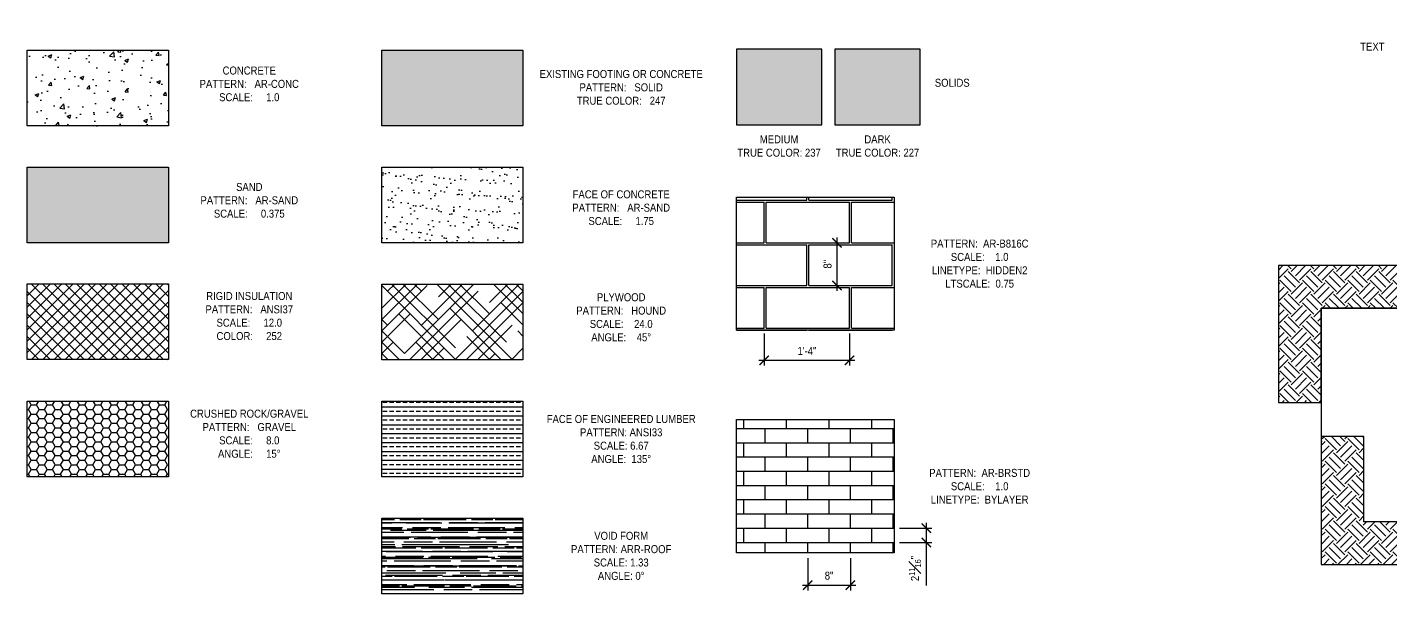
# Model space of a CAD drawing. Header units: inches. Extents: x -16404 to 14624, y -1591 to 16152.
# Drawn here: x 8741.1 to 8996.6, y -400.3 to -294.2 of the extents above; entities that cross this region are included whole.
import ezdxf
from ezdxf import colors
from ezdxf.entities.mleader import LeaderData, LeaderLine
from ezdxf.math import Vec2, Vec3

# ---------------------------------------------------------------- set-up
doc = ezdxf.new("R2010")
doc.units = ezdxf.units.IN
doc.header["$LTSCALE"] = 24
doc.header["$MEASUREMENT"] = 0
doc.linetypes.add('HIDDEN2', pattern=[0.1875, 0.125, -0.0625])
doc.layers.get('0').update_dxf_attribs({"linetype": 'CONTINUOUS'})
doc.layers.get('DefPoints').update_dxf_attribs({"color": 251, "linetype": 'CONTINUOUS'})
for name, color, linetype in [('S-ANNO-DIMS', 2, 'CONTINUOUS'), ('S-ANNO-NOTE', 4, 'CONTINUOUS'), ('S-ANNO-NOTE-EXIST', 251, 'CONTINUOUS'), ('S-FNDN-WALL', 4, 'CONTINUOUS')]:
    doc.layers.add(name, color=color, linetype=linetype)
doc.layers.add('S-ANNO-NONPLOT', color=253, linetype='CONTINUOUS', plot=False)
for name, color, linetype, true_color, transparency in [('S-HATCH-SOIL', 7, 'CONTINUOUS', 0x8f8f8f, 0.8), ('S-POCHE-227', 7, 'CONTINUOUS', 0xe3e3e3, 0.8), ('S-POCHE-237', 7, 'CONTINUOUS', 0xededed, 0.8), ('S-POCHE-247', 7, 'CONTINUOUS', 0xf7f7f7, 0.8)]:
    doc.layers.add(name, color=color, linetype=linetype, true_color=true_color, transparency=transparency)
doc.layers.add('S-HATCH1', color=1, linetype='CONTINUOUS', transparency=0.5)
doc.layers.add('S-HATCH2', color=2, linetype='CONTINUOUS', transparency=0.5)
doc.styles.add('Arial', font='arial.ttf', dxfattribs={"width": 0.85})
doc.dimstyles.new('DIM-16_Se', dxfattribs={"dimscale": 16, "dimtxt": 0.09375, "dimasz": 0.109375, "dimexe": 0.0625, "dimexo": 0.0625, "dimgap": 0.0625, "dimtad": 1, "dimdec": 4, "dimzin": 11, "dimdsep": 46, "dimlunit": 4, "dimtxsty": 'Arial', "dimblk": 'ARCHTICK', "dimcen": 0.125, "dimdle": 0.0625, "dimclrd": 256, "dimclre": 256, "dimclrt": 4, "dimadec": 0, "dimazin": 0, "dimtfac": 0.75, "dimtdec": 4, "dimtmove": 0, "dimatfit": 3, "dimfxl": 1, "dimfrac": 1, "dimtolj": 1, "dimtzin": 0, "dimarcsym": 0})
pattern_1 = [(45, (3854.4003, -2386.5083), (3e-16, 4.2426407), [3, -3]), (45, (3853.6048, -2385.7128), (3e-16, 4.2426407), [3, -3]), (45, (3852.8093, -2384.9173), (3e-16, 4.2426407), [3, -3]), (135, (3852.8093, -2384.387), (-4.2426407, 9e-16), [3, -3]), (135, (3853.6048, -2383.5914), (-4.2426407, 9e-16), [3, -3]), (135, (3854.4003, -2382.796), (-4.2426407, 9e-16), [3, -3])]

# ---------------------------------------------------------------- blocks, each defined once
blk = doc.blocks.new('ARROW-LOOP')
at = {"color": 0}
blk.add_lwpolyline([(-1.806, 0), (0.542, 0, 1.317177), (-0.464, -0.281)], format="xyb", dxfattribs=at)
blk = doc.blocks.new('_ARCHTICK')
at = {"color": 0, "linetype": 'ByBlock', "const_width": 0.15}
blk.add_lwpolyline([(-0.5, -0.5), (0.5, 0.5)], dxfattribs=at)
blk = doc.blocks.new('*D729')
at = {"layer": 'DefPoints', "color": 0, "transparency": 16777216}
for p in [(8887.33, -392.65), (8895.33, -392.65), (8895.33, -398.7)]:
    blk.add_point(p, dxfattribs=at)
at = {"layer": 'S-ANNO-DIMS', "lineweight": -2, "transparency": 16777216}
for p, q in [((8887.33, -393.65), (8887.33, -399.7)), ((8895.33, -393.65), (8895.33, -399.7)), ((8886.33, -398.7), (8896.33, -398.7))]:
    blk.add_line(p, q, dxfattribs=at)
at = {"layer": 'S-ANNO-DIMS', "lineweight": -2, "transparency": 16777216, "xscale": 1.75, "yscale": 1.75, "zscale": 1.75, "rotation": 180}
blk.add_blockref('_ARCHTICK', (8887.33, -398.7), dxfattribs=at)
at = {"layer": 'S-ANNO-DIMS', "lineweight": -2, "transparency": 16777216, "xscale": 1.75, "yscale": 1.75, "zscale": 1.75}
blk.add_blockref('_ARCHTICK', (8895.33, -398.7), dxfattribs=at)
at = {"layer": 'S-ANNO-DIMS', "color": 4, "transparency": 16777216, "insert": (8891.33, -396.93), "char_height": 1.5, "attachment_point": 5, "style": 'Arial'}
blk.add_mtext('\\A1;8"', dxfattribs=at)
blk = doc.blocks.new('*D730')
at = {"layer": 'DefPoints', "color": 0, "transparency": 16777216}
for p in [(8903.56, -388.01), (8903.56, -390.68), (8909.56, -390.68)]:
    blk.add_point(p, dxfattribs=at)
at = {"layer": 'S-ANNO-DIMS', "lineweight": -2, "transparency": 16777216}
for p, q in [((8904.56, -388.01), (8910.56, -388.01)), ((8909.56, -387.01), (8909.56, -390.68)), ((8904.56, -390.68), (8910.56, -390.68)), ((8909.56, -390.68), (8909.56, -398.73))]:
    blk.add_line(p, q, dxfattribs=at)
at = {"layer": 'S-ANNO-DIMS', "lineweight": -2, "transparency": 16777216, "xscale": 1.75, "yscale": 1.75, "zscale": 1.75}
for p, rotation in [((8909.56, -388.01), 90), ((8909.56, -390.68), 270)]:
    blk.add_blockref('_ARCHTICK', p, dxfattribs=dict(at, rotation=rotation))
at = {"layer": 'S-ANNO-DIMS', "color": 4, "transparency": 16777216, "insert": (8907.42, -395.58), "char_height": 1.5, "attachment_point": 5, "rotation": 90, "style": 'Arial'}
blk.add_mtext('\\A1;2{\\H0.75x;\\S11#16;}"', dxfattribs=at)
blk = doc.blocks.new('*D731')
at = {"layer": 'DefPoints', "color": 0, "transparency": 16777216}
for p in [(8879.18, -350.58), (8895.18, -350.58), (8895.18, -356.58)]:
    blk.add_point(p, dxfattribs=at)
at = {"layer": 'S-ANNO-DIMS', "lineweight": -2, "transparency": 16777216}
for p, q in [((8879.18, -351.58), (8879.18, -357.58)), ((8895.18, -351.58), (8895.18, -357.58)), ((8878.18, -356.58), (8896.18, -356.58))]:
    blk.add_line(p, q, dxfattribs=at)
at = {"layer": 'S-ANNO-DIMS', "lineweight": -2, "transparency": 16777216, "xscale": 1.75, "yscale": 1.75, "zscale": 1.75, "rotation": 180}
blk.add_blockref('_ARCHTICK', (8879.18, -356.58), dxfattribs=at)
at = {"layer": 'S-ANNO-DIMS', "lineweight": -2, "transparency": 16777216, "xscale": 1.75, "yscale": 1.75, "zscale": 1.75}
blk.add_blockref('_ARCHTICK', (8895.18, -356.58), dxfattribs=at)
at = {"layer": 'S-ANNO-DIMS', "color": 4, "transparency": 16777216, "insert": (8887.18, -354.83), "char_height": 1.5, "attachment_point": 5, "style": 'Arial'}
blk.add_mtext('\\A1;1\'-4"', dxfattribs=at)
blk = doc.blocks.new('*D732')
at = {"layer": 'DefPoints', "color": 0, "transparency": 16777216}
for p in [(8892.82, -334.58), (8892.82, -334.58), (8892.82, -342.58)]:
    blk.add_point(p, dxfattribs=at)
at = {"layer": 'S-ANNO-DIMS', "lineweight": -2, "transparency": 16777216}
blk.add_line((8892.82, -343.58), (8892.82, -333.58), dxfattribs=at)
at = {"layer": 'S-ANNO-DIMS', "lineweight": -2, "transparency": 16777216, "xscale": 1.75, "yscale": 1.75, "zscale": 1.75}
for p, rotation in [((8892.82, -334.58), 90), ((8892.82, -342.58), 270)]:
    blk.add_blockref('_ARCHTICK', p, dxfattribs=dict(at, rotation=rotation))
at = {"layer": 'S-ANNO-DIMS', "color": 4, "transparency": 16777216, "insert": (8891.05, -338.58), "char_height": 1.5, "attachment_point": 5, "rotation": 90, "style": 'Arial'}
blk.add_mtext('\\A1;8"', dxfattribs=at)

msp = doc.modelspace()

# ---------------------------------------------------------------- hatches: boundary and pattern name
at = {"layer": 'S-HATCH-SOIL'}
h = msp.add_hatch(dxfattribs=at)
h.set_pattern_fill('EARTH', color=256, scale=12, angle=45, style=0)
h.set_pattern_definition(pattern_1)
h.paths.add_polyline_path([(8983.55525, -346.83929), (8999.55525, -346.83929), (8999.55525, -338.83929), (8975.55525, -338.83929), (8975.55525, -364.45973), (8983.55525, -364.45973)])
h = msp.add_hatch(dxfattribs=at)
h.set_pattern_fill('HONEY', color=256, scale=8, style=0)
h.set_pattern_definition([(0, (3929.8187, -2386.2093), (1.5, 0.8660254), [1, -2]), (120, (3929.8187, -2386.2093), (-1.5, 0.8660254), [1, -2]), (60, (3929.8187, -2386.2093), (3e-16, 1.73205081), [-2, 1])])
h.paths.add_polyline_path([(8741.06081, -364.20997), (8767.51268, -364.20997), (8767.51268, -378.38549), (8741.06081, -378.38549)])
h = msp.add_hatch(dxfattribs=at)
h.set_pattern_fill('EARTH', color=256, scale=12, angle=45, style=0)
h.set_pattern_definition(pattern_1)
h.paths.add_polyline_path([(8991.55525, -386.83929), (8991.55525, -370.83929), (8983.55525, -370.83929), (8983.55525, -394.83929), (9009.17569, -394.83929), (9009.17569, -386.83929)])
at = {"layer": 'S-HATCH1', "linetype": 'HIDDEN2', "ltscale": 0.75}
h = msp.add_hatch(dxfattribs=at)
h.set_pattern_fill('AR-B816C', color=256, style=0)
h.set_pattern_definition([(0, (8903.555, -350.9554), (8, 8), [15.625, -0.375]), (0, (8895.555, -350.5804), (8, 8), [15.625, -0.375]), (90, (8903.555, -350.9554), (-8, 8), [-8.375, 7.625]), (90, (8903.18, -350.9554), (-8, 8), [-8.375, 7.625])])
h.paths.add_polyline_path([(8873.96455, -325.9956), (8903.55525, -325.9956), (8903.55525, -350.95541), (8873.96455, -350.95541)])
at = {"layer": 'S-HATCH1'}
h = msp.add_hatch(dxfattribs=at)
h.set_pattern_fill('ANSI37', color=252, scale=12, style=0)
h.set_pattern_definition([(45, (3945.168, -2342.3559), (-1.06066017, 1.06066017), []), (135, (3945.168, -2342.3559), (-1.06066017, -1.06066017), [])])
h.paths.add_polyline_path([(8741.06081, -342.2688), (8767.51268, -342.2688), (8767.51268, -356.44431), (8741.06081, -356.44431)])
h = msp.add_hatch(dxfattribs=at)
h.set_pattern_fill('HOUND', color=252, scale=24, angle=45, style=0)
h.set_pattern_definition([(45, (4509.7174, -1772.3633), (3.1819805, 5.30330086), [24, -12]), (135, (4509.7174, -1772.3633), (3.1819805, -5.30330086), [24, -12])])
h.paths.add_polyline_path([(8807.51268, -342.29773), (8833.96455, -342.29773), (8833.96455, -356.47325), (8807.51268, -356.47325)])
h = msp.add_hatch(dxfattribs=at)
h.set_pattern_fill('ANSI33', color=252, scale=6.666667, angle=135, style=0)
h.set_pattern_definition([(180, (4046.8498, -2451.975), (-3e-16, -1.66666667), []), (180, (4046.0165, -2451.1416), (-3e-16, -1.66666667), [0.83333333, -0.41666667])])
h.paths.add_polyline_path([(8807.51268, -364.2389), (8833.96455, -364.2389), (8833.96455, -378.41442), (8807.51268, -378.41442)])
at = {"layer": 'S-HATCH1', "ltscale": 0.75}
h = msp.add_hatch(dxfattribs=at)
h.set_pattern_fill('AR-BRSTD', color=256, style=0)
h.set_pattern_definition([(0, (8147.326, -310.671), (0, 2.667), []), (90, (8147.326, -310.671), (-4, 2.667), [2.667, -2.667])])
h.paths.add_polyline_path([(8873.96455, -367.68658), (8903.55525, -367.68658), (8903.55525, -392.6464), (8873.96455, -392.6464)])
at = {"layer": 'S-HATCH1'}
h = msp.add_hatch(dxfattribs=at)
h.set_pattern_fill('AR-RROOF', color=256, scale=1.333333, style=0)
h.set_pattern_definition([(0, (6496.5903, -4997.7206), (2.93333333, 1.33333333), [20, -2.6666667, 6.6666667, -1.3333333]), (0, (6498.3636, -4997.054), (-1.33333333, 1.77333333), [4, -0.44, 8, -1]), (0, (6497.2569, -4996.5873), (6.93333333, 0.89333333), [10.6666667, -1.8666667, 5.3333333, -1.3333333])])
h.paths.add_polyline_path([(8807.51268, -386.12221), (8833.96455, -386.12221), (8833.96455, -400.29773), (8807.51268, -400.29773)])
at = {"layer": 'S-HATCH2'}
h = msp.add_hatch(dxfattribs=at)
h.set_pattern_fill('AR-CONC', color=256, style=0)
h.set_pattern_definition([(50, (3945.168, -2364.297), (7.172602, -0.6275213), [0.75, -8.25]), (355, (3945.168, -2364.297), (-1.387513, 7.521921), [0.6, -6.6]), (100.45144, (3945.766, -2364.3494), (5.7850885, 6.8944), [0.637402, -7.011421]), (46.1842, (3945.168, -2362.297), (10.672413, -1.655193), [1.125, -12.375]), (96.63564, (3946.057, -2362.435), (9.34662, 9.741186), [0.956103, -10.517138]), (351.18416, (3945.168, -2362.297), (9.34662, 9.741186), [0.9, -9.9]), (21, (3946.168, -2362.797), (5.9690705, -4.026189), [0.75, -8.25]), (326, (3946.168, -2362.797), (2.433153, 7.2515), [0.6, -6.6]), (71.45144, (3946.6654, -2363.1326), (8.402224, 3.2253115), [0.637402, -7.011421]), (37.5, (3945.168, -2364.297), (0.1215986, 3.3289385), [0, -6.52, 0, -6.7, 0, -6.625]), (7.5, (3945.168, -2364.297), (2.6306954, 3.944117), [0, -3.82, 0, -6.37, 0, -2.525]), (327.5, (3942.938, -2364.297), (5.3382244, -0.2255487), [0, -2.5, 0, -7.8, 0, -10.35]), (317.5, (3941.938, -2364.297), (5.8318617, 1.00105), [0, -3.25, 0, -5.18, 0, -7.35])])
h.paths.add_polyline_path([(8741.06081, -298.47325), (8767.51268, -298.47325), (8767.51268, -312.64876), (8741.06081, -312.64876)])
h = msp.add_hatch(dxfattribs=at)
h.set_pattern_fill('AR-SAND', color=256, scale=0.375, angle=30, style=0)
h.set_pattern_definition([(67.5, (3945.16797, -2364.29706), (-0.38173715, 0.61394312), [0, -0.57, 0, -0.6375, 0, -0.609375]), (37.5, (3945.168, -2364.2971), (0.04559946, 1.24835195), [0, -0.3075, 0, -0.51375, 0, -0.196875]), (357.5, (3944.7685, -2364.5277), (1.01028616, 0.58573943), [0, -0.1875, 0, -0.675, 0, -0.88125]), (347.5, (3944.7685, -2364.5277), (0.81170408, 0.84868224), [0, -0.09375, 0, -0.4425, 0, -0.50625])])
h.paths.add_polyline_path([(8741.06081, -320.38549), (8767.51268, -320.38549), (8767.51268, -334.561), (8741.06081, -334.561)])
h = msp.add_hatch(dxfattribs=at)
h.set_pattern_fill('AR-SAND', color=256, scale=1.75, angle=30, style=0)
h.set_pattern_definition([(67.5, (3976.39, -2364.297), (-1.78144, 2.8650679), [0, -2.66, 0, -2.975, 0, -2.84375]), (37.5, (3976.39, -2364.297), (0.2127975, 5.8256424), [0, -1.435, 0, -2.3975, 0, -0.91875]), (357.5, (3974.5258, -2365.3733), (4.7146688, 2.7334507), [0, -0.875, 0, -3.15, 0, -4.1125]), (347.5, (3974.5258, -2365.3733), (3.7879524, 3.960517), [0, -0.4375, 0, -2.065, 0, -2.3625])])
h.paths.add_polyline_path([(8807.51268, -320.38549), (8833.96455, -320.38549), (8833.96455, -334.561), (8807.51268, -334.561)])
at = {"layer": 'S-POCHE-227'}
h = msp.add_hatch(color=256, dxfattribs=at)
h.dxf.hatch_style = 1
h.paths.add_polyline_path([(8892.41643, -312.44183), (8908.41643, -312.44183), (8908.41643, -298.26632), (8892.41643, -298.26632)])
at = {"layer": 'S-POCHE-237'}
h = msp.add_hatch(color=256, dxfattribs=at)
h.dxf.hatch_style = 1
h.paths.add_polyline_path([(8873.96455, -298.26632), (8873.96455, -312.44183), (8889.96455, -312.44183), (8889.96455, -298.26632)])
at = {"layer": 'S-POCHE-247'}
h = msp.add_hatch(color=256, dxfattribs=at)
h.dxf.hatch_style = 1
h.paths.add_polyline_path([(8807.51268, -298.47325), (8833.96455, -298.47325), (8833.96455, -312.64876), (8807.51268, -312.64876)])

# ---------------------------------------------------------------- linework, layer by layer
at = {"layer": 'S-ANNO-NONPLOT', "linetype": 'ByBlock'}
for points in [[(8741.06081, -298.47325), (8767.51268, -298.47325), (8767.51268, -312.64876), (8741.06081, -312.64876)], [(8807.51268, -298.47325), (8833.96455, -298.47325), (8833.96455, -312.64876), (8807.51268, -312.64876)], [(8873.96455, -298.26632), (8873.96455, -312.44183), (8889.96455, -312.44183), (8889.96455, -298.26632), (8873.96455, -298.26632)], [(8892.41643, -312.44183), (8908.41643, -312.44183), (8908.41643, -298.26632), (8892.41643, -298.26632), (8892.41643, -312.44183)], [(8741.06081, -320.38549), (8767.51268, -320.38549), (8767.51268, -334.561), (8741.06081, -334.561)], [(8807.51268, -320.38549), (8833.96455, -320.38549), (8833.96455, -334.561), (8807.51268, -334.561)], [(8873.96455, -325.9956), (8903.55525, -325.9956), (8903.55525, -350.95541), (8873.96455, -350.95541)], [(8741.06081, -342.2688), (8767.51268, -342.2688), (8767.51268, -356.44431), (8741.06081, -356.44431)], [(8807.51268, -342.29773), (8833.96455, -342.29773), (8833.96455, -356.47325), (8807.51268, -356.47325)], [(8741.06081, -364.20997), (8767.51268, -364.20997), (8767.51268, -378.38549), (8741.06081, -378.38549)], [(8807.51268, -364.2389), (8833.96455, -364.2389), (8833.96455, -378.41442), (8807.51268, -378.41442)], [(8873.96455, -367.68658), (8903.55525, -367.68658), (8903.55525, -392.6464), (8873.96455, -392.6464)], [(8807.51268, -386.12221), (8833.96455, -386.12221), (8833.96455, -400.29773), (8807.51268, -400.29773)]]:
    msp.add_lwpolyline(points, close=True, dxfattribs=at)
for points in [[(8983.55525, -346.83929), (8999.55525, -346.83929), (8999.55525, -338.83929), (8975.55525, -338.83929), (8975.55525, -364.45973), (8983.55525, -364.45973), (8983.55525, -346.83929)], [(8991.55525, -386.83929), (8991.55525, -370.83929), (8983.55525, -370.83929), (8983.55525, -394.83929), (9009.17569, -394.83929), (9009.17569, -386.83929), (8991.55525, -386.83929)]]:
    msp.add_lwpolyline(points, dxfattribs=at)
at = {"layer": 'S-FNDN-WALL', "linetype": 'Continuous'}
msp.add_lwpolyline([(8983.55525, -346.83929), (8983.55525, -394.83929), (9031.55525, -394.83929), (9031.55525, -346.83929)], close=True, dxfattribs=at)

# ---------------------------------------------------------------- texts
at = {"layer": 'S-ANNO-NOTE', "char_height": 1.5, "attachment_point": 5, "style": 'Arial'}
for s, insert, width in [('TEXT', (8993.14959, -297.82906), 11.8897153), ('CONCRETE\\PPATTERN:   AR-CONC \\PSCALE:     1.0', (8782.66958, -304.80512), 39.230233), ('EXISTING FOOTING OR CONCRETE\\PPATTERN:   SOLID\\PTRUE COLOR:   247', (8852.37164, -305.45754), 39.230233), ('SOLIDS', (8914.41643, -304.59819), 39.230233), ('MEDIUM \\PTRUE COLOR: 237', (8881.96455, -316.44183), 39.230233), ('DARK\\PTRUE COLOR: 227', (8900.41643, -316.44183), 39.230233), ('SAND\\PPATTERN:   AR-SAND \\PSCALE:     0.375', (8782.66958, -326.6139), 39.230233), ('FACE OF CONCRETE\\PPATTERN:   AR-SAND \\PSCALE:     1.75', (8852.37164, -327.9988), 39.230233), ('PATTERN:  AR-B816C\\PSCALE:    1.0\\PLINETYPE:  HIDDEN2\\PLTSCALE:  0.75', (8919.55525, -338.47551), 39.230233), ('RIGID INSULATION\\PPATTERN:   ANSI37 \\PSCALE:     12.0\\PCOLOR:     252', (8782.66958, -348.29028), 39.230233), ('PLYWOOD\\PPATTERN:   HOUND \\PSCALE:    24.0\\PANGLE:    45%%D', (8852.37164, -348.52614), 39.230233), ('CRUSHED ROCK/GRAVEL\\PPATTERN:   GRAVEL \\PSCALE:     8.0\\PANGLE:     15%%D', (8782.66958, -370.33492), 39.230233), ('FACE OF ENGINEERED LUMBER\\PPATTERN:^IANSI33 \\PSCALE:^I6.67\\PANGLE: ^I135°', (8852.37164, -371.32666), 39.230233), ('PATTERN:  AR-BRSTD\\PSCALE:    1.0\\PLINETYPE:  BYLAYER', (8919.55525, -380.16649), 39.230233), ('VOID FORM\\PPATTERN:^IARR-ROOF \\PSCALE:^I1.33\\PANGLE:^I0°', (8852.37164, -393.20997), 39.230233)]:
    msp.add_mtext(s, dxfattribs=dict(at, insert=insert, width=width))

# ---------------------------------------------------------------- dimensions: what is measured, and where the dimension line sits
at = {"layer": 'S-ANNO-DIMS'}
for base, p1, p2, angle, picture, middle in [((8892.8174, -334.58041), (8892.8174, -342.58041), (8892.8174, -334.58041), 270, '*D732', (8891.05154, -338.58041)), ((8895.18025, -356.58041), (8879.18025, -350.58041), (8895.18025, -350.58041), 180, '*D731', (8887.18025, -354.82734)), ((8909.55525, -390.68096), (8903.55525, -388.01396), (8903.55525, -390.68096), 90, '*D730', (8907.41605, -395.58118)), ((8895.3259, -398.69725), (8887.3259, -392.6464), (8895.3259, -392.6464), 180, '*D729', (8891.3259, -396.9314))]:
    dim = msp.add_linear_dim(base=base, p1=p1, p2=p2, angle=angle, dimstyle='DIM-16_Se', dxfattribs=at)
    dim.commit()
    dim.dimension.update_dxf_attribs({"geometry": picture, "text_midpoint": middle})

# ---------------------------------------------------------------- leaders
at = {"layer": 'S-ANNO-NOTE'}
ml = msp.add_multileader_mtext('Standard', dxfattribs=at)
ml.set_content('TEXT', color=4, style='Arial')
ml.set_leader_properties(color=2)
ml.set_arrow_properties(name='ARROW-LOOP')
ml.build(insert=Vec2(0, 0))
ml.multileader.update_dxf_attribs({"dogleg_length": 0.36, "arrow_head_size": 2.625, "scale": 24})
ctx = ml.context
ctx.base_point, ctx.scale, ctx.char_height, ctx.arrow_head_size, ctx.landing_gap_size, ctx.plane_origin = Vec3(10051.36133, -312.70998), 24, 2.25, 2.625, 2.16, Vec3(10108.67205, -14.37516)
ctx.text_align_type = 2
notes = []
notes.append((ctx, [(0, (1, 1, 0), (10065.39335, -312.70998), (-1, 0), 3, [(0, [(10081.93582, -295.73942)], 0, [])])]))
ctx.mtext.insert, ctx.mtext.width, ctx.mtext.alignment, ctx.mtext.flow_direction = Vec3(10060.23335, -311.58498), 48, 3, 5
ml = msp.add_multileader_mtext('Standard', dxfattribs=at)
ml.set_content('TEXT', color=4, style='Arial')
ml.set_leader_properties(color=2)
ml.build(insert=Vec2(0, 0))
ml.multileader.update_dxf_attribs({"dogleg_length": 21.88349, "arrow_head_size": 2.625, "scale": 24})
ctx = ml.context
ctx.base_point, ctx.scale, ctx.char_height, ctx.arrow_head_size, ctx.landing_gap_size, ctx.plane_origin = Vec3(10051.36133, -336.70998), 24, 2.25, 2.625, 2.16, Vec3(10119.48067, 103.35107)
ctx.text_align_type = 2
notes.append((ctx, [(0, (1, 1, 0), (10065.39335, -336.70998), (-1, 0), 3, [(0, [(10081.93582, -336.70998), (10073.45054, -328.2247)], 0, [])])]))
ctx.mtext.insert, ctx.mtext.width, ctx.mtext.alignment, ctx.mtext.flow_direction = Vec3(10060.23335, -335.58498), 48, 3, 5
ml = msp.add_multileader_mtext('Standard', dxfattribs=at)
ml.set_content('TEXT', color=4, style='Arial')
ml.set_leader_properties(color=2)
ml.build(insert=Vec2(0, 0))
ml.multileader.update_dxf_attribs({"dogleg_length": 0.36, "arrow_head_size": 2.625, "scale": 24})
ctx = ml.context
ctx.base_point, ctx.scale, ctx.char_height, ctx.arrow_head_size, ctx.landing_gap_size, ctx.plane_origin = Vec3(10051.36133, -360.70998), 24, 2.25, 2.625, 2.16, Vec3(10108.67205, -62.37516)
ctx.text_align_type = 2
notes.append((ctx, [(0, (1, 1, 0), (10065.39335, -360.70998), (-1, 0), 3, [(1, [(10081.93582, -343.73942), (10081.93582, -377.68054)], 0, [])])]))
ctx.mtext.insert, ctx.mtext.width, ctx.mtext.alignment, ctx.mtext.flow_direction = Vec3(10060.23335, -359.58498), 48, 3, 5
at = {"layer": 'S-ANNO-NOTE-EXIST'}
ml = msp.add_multileader_mtext('Standard', dxfattribs=at)
ml.set_content('{\\C256;TEXT}', color=4, style='Arial')
ml.set_leader_properties(color=256)
ml.set_arrow_properties(name='ARROW-LOOP')
ml.build(insert=Vec2(0, 0))
ml.multileader.update_dxf_attribs({"dogleg_length": 0.36, "arrow_head_size": 2.625, "scale": 24})
ctx = ml.context
ctx.base_point, ctx.scale, ctx.char_height, ctx.arrow_head_size, ctx.landing_gap_size, ctx.plane_origin = Vec3(9897.42021, -312.70998), 24, 2.25, 2.625, 2.16, Vec3(9956.10651, -14.37516)
ctx.text_align_type = 2
notes.append((ctx, [(0, (1, 1, 0), (9911.45222, -312.70998), (-1, 0), 3, [(0, [(9927.9947, -295.73942)], 0, [])])]))
ctx.mtext.insert, ctx.mtext.width, ctx.mtext.alignment, ctx.mtext.flow_direction = Vec3(9906.29222, -311.58498), 48, 3, 5
for ctx, leaders in notes:
    for number, flags, end, landing, length, lines in leaders:
        leader = LeaderData()
        leader.index, (leader.has_last_leader_line, leader.has_dogleg_vector, leader.attachment_direction) = number, flags
        leader.last_leader_point, leader.dogleg_vector, leader.dogleg_length = Vec3(end), Vec3(landing), length
        for number, points, colour, breaks in lines:
            line = LeaderLine()
            line.index, line.vertices, line.color, line.breaks = number, Vec3.list(points), colors.encode_raw_color(colour), breaks
            leader.lines.append(line)
        ctx.leaders.append(leader)

doc.saveas('drawing.dxf')
